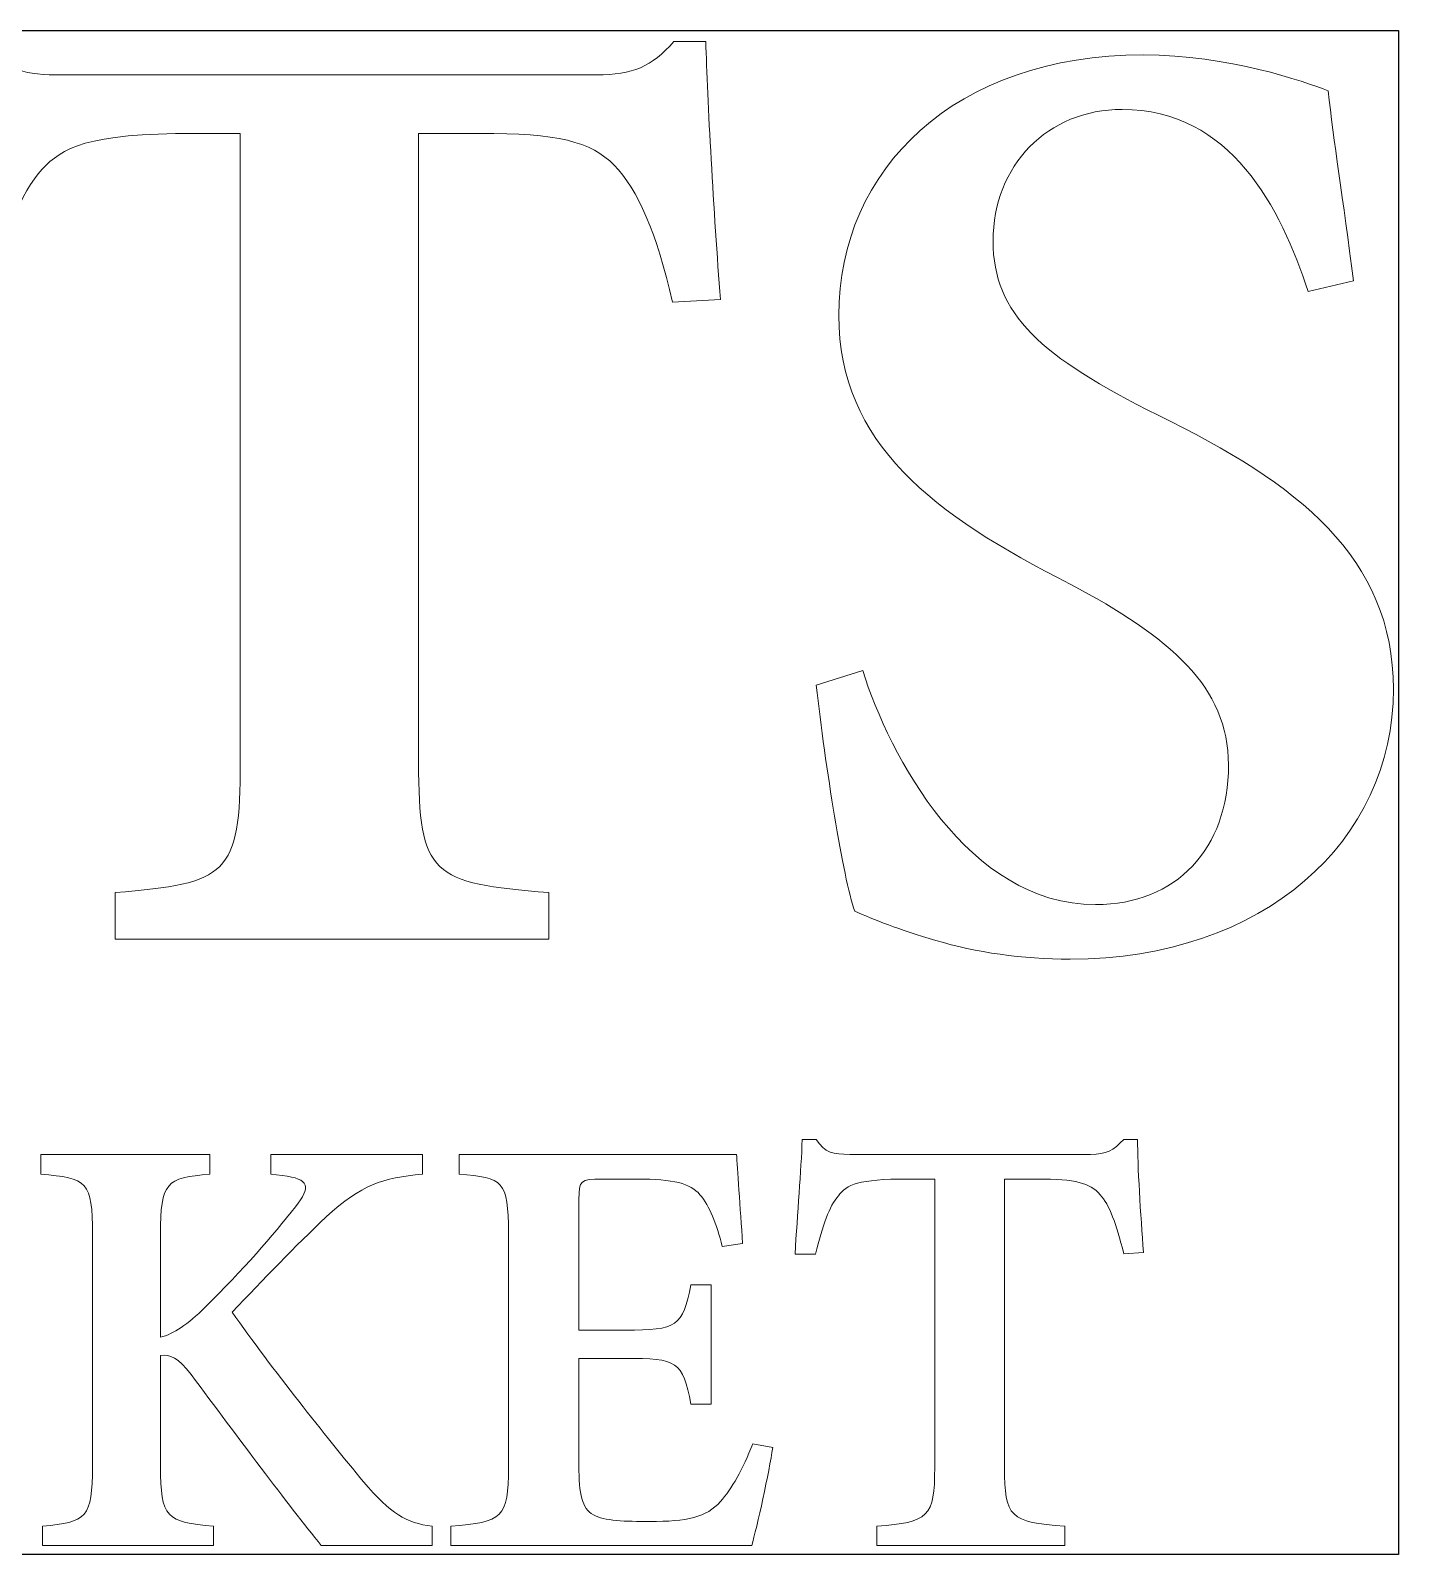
# Paper-space layout '0010 - T1.0 TITLE SHEET - 0000' of a CAD drawing. Header units: inches. Extents: x 1.9 to 53.4, y 0.4 to 29.1.
# Drawn here: x 24.2 to 27.333, y 24.274 to 27.764 of the extents above; entities that cross this region are included whole.
import ezdxf

# ---------------------------------------------------------------- set-up
doc = ezdxf.new("R2010")
doc.units = ezdxf.units.IN
doc.header["$LTSCALE"] = 48
doc.header["$MEASUREMENT"] = 0
doc.linetypes.add('HIDDEN2', pattern=[0.1875, 0.125, -0.0625])
doc.layers.get('0').update_dxf_attribs({"linetype": 'CONTINUOUS'})
doc.layers.get('Defpoints').update_dxf_attribs({"linetype": 'CONTINUOUS'})
doc.layers.add('A-ANNO-NOTE', color=3, linetype='CONTINUOUS')

# ---------------------------------------------------------------- blocks, each defined once
blk = doc.blocks.new('SPROUTS FARMERS MARKET LOGO')
at = {"lineweight": 0}
for points, knots in [([(4.4868, 2.9813), (4.4502, 3.1396), (4.4076, 3.2401), (4.3528, 3.295), (4.301, 3.3498), (4.2218, 3.3681), (4.0452, 3.3681), (4.0452, 3.3681), (3.9051, 3.3681), (3.9051, 3.3681), (3.9051, 3.3681), (3.9051, 1.9274), (3.9051, 1.9274), (3.9051, 1.6686), (3.9355, 1.6503), (4.2035, 1.629), (4.2035, 1.629), (4.2035, 1.5224), (4.2035, 1.5224), (4.2035, 1.5224), (3.2106, 1.5224), (3.2106, 1.5224), (3.2106, 1.5224), (3.2106, 1.629), (3.2106, 1.629), (3.4665, 1.6503), (3.4969, 1.6686), (3.4969, 1.9274), (3.4969, 1.9274), (3.4969, 3.3681), (3.4969, 3.3681), (3.4969, 3.3681), (3.3934, 3.3681), (3.3934, 3.3681), (3.1436, 3.3681), (3.0888, 3.3346), (3.0431, 3.2858), (2.9944, 3.2341), (2.9548, 3.1305), (2.9152, 2.9782), (2.9152, 2.9782), (2.8056, 2.9782), (2.8056, 2.9782), (2.8177, 3.2006), (2.836, 3.4229), (2.8421, 3.5782), (2.8421, 3.5782), (2.9152, 3.5782), (2.9152, 3.5782), (2.9639, 3.5082), (3.0035, 3.5021), (3.0888, 3.5021), (3.0888, 3.5021), (4.3132, 3.5021), (4.3132, 3.5021), (4.3954, 3.5021), (4.4381, 3.5204), (4.4898, 3.5782), (4.4898, 3.5782), (4.5629, 3.5782), (4.5629, 3.5782), (4.566, 3.4503), (4.5812, 3.1823), (4.5964, 2.9873), (4.5964, 2.9873), (4.4868, 2.9813), (4.4868, 2.9813)], [0, 0, 0, 0, 1, 1, 1, 2, 2, 2, 3, 3, 3, 4, 4, 4, 5, 5, 5, 6, 6, 6, 7, 7, 7, 8, 8, 8, 9, 9, 9, 10, 10, 10, 11, 11, 11, 12, 12, 12, 13, 13, 13, 14, 14, 14, 15, 15, 15, 16, 16, 16, 17, 17, 17, 18, 18, 18, 19, 19, 19, 20, 20, 20, 21, 21, 21, 22, 22, 22, 22]), ([(5.9426, 3.0056), (5.8786, 3.1975), (5.7659, 3.4229), (5.5162, 3.4229), (5.3456, 3.4229), (5.2207, 3.295), (5.2207, 3.1214), (5.2207, 2.9538), (5.3304, 2.8564), (5.5984, 2.7224), (5.9182, 2.567), (6.1375, 2.3965), (6.1375, 2.095), (6.1375, 1.7477), (5.842, 1.4767), (5.3974, 1.4767), (5.2877, 1.4767), (5.1811, 1.4919), (5.0897, 1.5193), (5.0045, 1.5437), (4.9466, 1.568), (4.904, 1.5863), (4.8766, 1.6625), (4.837, 1.9183), (4.8156, 2.1041), (4.8156, 2.1041), (4.9222, 2.1376), (4.9222, 2.1376), (4.9832, 1.9427), (5.1629, 1.6015), (5.4552, 1.6015), (5.641, 1.6015), (5.7598, 1.7295), (5.7598, 1.9213), (5.7598, 2.101), (5.6258, 2.2137), (5.3974, 2.3356), (5.0837, 2.4939), (4.8674, 2.6584), (4.8674, 2.9508), (4.8674, 3.2858), (5.1324, 3.5478), (5.5649, 3.5478), (5.7598, 3.5478), (5.9334, 3.4869), (5.9882, 3.4655), (6.0004, 3.3528), (6.0217, 3.2188), (6.0461, 3.03), (6.0461, 3.03), (5.9426, 3.0056), (5.9426, 3.0056)], [0, 0, 0, 0, 1, 1, 1, 2, 2, 2, 3, 3, 3, 4, 4, 4, 5, 5, 5, 6, 6, 6, 7, 7, 7, 8, 8, 8, 9, 9, 9, 10, 10, 10, 11, 11, 11, 12, 12, 12, 13, 13, 13, 14, 14, 14, 15, 15, 15, 16, 16, 16, 17, 17, 17, 17]), ([(5.5198, 0.8019), (5.5033, 0.8708), (5.4868, 0.9136), (5.4661, 0.937), (5.4413, 0.9646), (5.4109, 0.9728), (5.3213, 0.9728), (5.3213, 0.9728), (5.2469, 0.9728), (5.2469, 0.9728), (5.2469, 0.9728), (5.2469, 0.3125), (5.2469, 0.3125), (5.2469, 0.1981), (5.2593, 0.1871), (5.3848, 0.1774), (5.3848, 0.1774), (5.3848, 0.1333), (5.3848, 0.1333), (5.3848, 0.1333), (4.9546, 0.1333), (4.9546, 0.1333), (4.9546, 0.1333), (4.9546, 0.1774), (4.9546, 0.1774), (5.0732, 0.1871), (5.087, 0.1981), (5.087, 0.3125), (5.087, 0.3125), (5.087, 0.9728), (5.087, 0.9728), (5.087, 0.9728), (5.0249, 0.9728), (5.0249, 0.9728), (4.9119, 0.9728), (4.8857, 0.9604), (4.8664, 0.9342), (4.8457, 0.9108), (4.8306, 0.8667), (4.814, 0.8005), (4.814, 0.8005), (4.7672, 0.8005), (4.7672, 0.8005), (4.7727, 0.8943), (4.7809, 0.9921), (4.7837, 1.0638), (4.7837, 1.0638), (4.8154, 1.0638), (4.8154, 1.0638), (4.8361, 1.0321), (4.854, 1.0294), (4.8926, 1.0294), (4.8926, 1.0294), (5.444, 1.0294), (5.444, 1.0294), (5.4799, 1.0294), (5.4964, 1.0376), (5.5198, 1.0638), (5.5198, 1.0638), (5.5515, 1.0638), (5.5515, 1.0638), (5.5515, 1.0046), (5.5584, 0.8901), (5.5653, 0.8047), (5.5653, 0.8047), (5.5198, 0.8019), (5.5198, 0.8019)], [0, 0, 0, 0, 1, 1, 1, 2, 2, 2, 3, 3, 3, 4, 4, 4, 5, 5, 5, 6, 6, 6, 7, 7, 7, 8, 8, 8, 9, 9, 9, 10, 10, 10, 11, 11, 11, 12, 12, 12, 13, 13, 13, 14, 14, 14, 15, 15, 15, 16, 16, 16, 17, 17, 17, 18, 18, 18, 19, 19, 19, 20, 20, 20, 21, 21, 21, 22, 22, 22, 22]), ([(3.6822, 0.1333), (3.605, 0.2284), (3.492, 0.3801), (3.3845, 0.5248), (3.3541, 0.5648), (3.3362, 0.5717), (3.3141, 0.5689), (3.3141, 0.5689), (3.3141, 0.3153), (3.3141, 0.3153), (3.3141, 0.1967), (3.3279, 0.1871), (3.4355, 0.1774), (3.4355, 0.1774), (3.4355, 0.1333), (3.4355, 0.1333), (3.4355, 0.1333), (3.044, 0.1333), (3.044, 0.1333), (3.044, 0.1333), (3.044, 0.1774), (3.044, 0.1774), (3.1446, 0.1871), (3.1584, 0.1967), (3.1584, 0.3153), (3.1584, 0.3153), (3.1584, 0.846), (3.1584, 0.846), (3.1584, 0.9673), (3.146, 0.9756), (3.0398, 0.9839), (3.0398, 0.9839), (3.0398, 1.0294), (3.0398, 1.0294), (3.0398, 1.0294), (3.4272, 1.0294), (3.4272, 1.0294), (3.4272, 1.0294), (3.4272, 0.9839), (3.4272, 0.9839), (3.3266, 0.9756), (3.3141, 0.966), (3.3141, 0.846), (3.3141, 0.846), (3.3141, 0.6103), (3.3141, 0.6103), (3.3445, 0.6186), (3.3762, 0.6392), (3.4162, 0.6792), (3.503, 0.7647), (3.5719, 0.8433), (3.6229, 0.9094), (3.6588, 0.9549), (3.6574, 0.9728), (3.5926, 0.9811), (3.5926, 0.9811), (3.5664, 0.9839), (3.5664, 0.9839), (3.5664, 0.9839), (3.5664, 1.0294), (3.5664, 1.0294), (3.5664, 1.0294), (3.9138, 1.0294), (3.9138, 1.0294), (3.9138, 1.0294), (3.9138, 0.9839), (3.9138, 0.9839), (3.8228, 0.9756), (3.7746, 0.9604), (3.6933, 0.886), (3.6229, 0.8198), (3.5499, 0.7426), (3.4782, 0.6682), (3.5706, 0.5358), (3.6919, 0.3856), (3.7787, 0.2794), (3.8421, 0.205), (3.8766, 0.1857), (3.9359, 0.1774), (3.9359, 0.1774), (3.9359, 0.1333), (3.9359, 0.1333), (3.9359, 0.1333), (3.6822, 0.1333), (3.6822, 0.1333)], [0, 0, 0, 0, 1, 1, 1, 2, 2, 2, 3, 3, 3, 4, 4, 4, 5, 5, 5, 6, 6, 6, 7, 7, 7, 8, 8, 8, 9, 9, 9, 10, 10, 10, 11, 11, 11, 12, 12, 12, 13, 13, 13, 14, 14, 14, 15, 15, 15, 16, 16, 16, 17, 17, 17, 18, 18, 18, 19, 19, 19, 20, 20, 20, 21, 21, 21, 22, 22, 22, 23, 23, 23, 24, 24, 24, 25, 25, 25, 26, 26, 26, 27, 27, 27, 28, 28, 28, 28]), ([(4.7161, 0.358), (4.7079, 0.3029), (4.6803, 0.1747), (4.6679, 0.1333), (4.6679, 0.1333), (3.9786, 0.1333), (3.9786, 0.1333), (3.9786, 0.1333), (3.9786, 0.1774), (3.9786, 0.1774), (4.0985, 0.1871), (4.1109, 0.1967), (4.1109, 0.3125), (4.1109, 0.3125), (4.1109, 0.8488), (4.1109, 0.8488), (4.1109, 0.9701), (4.0985, 0.9756), (3.9979, 0.9839), (3.9979, 0.9839), (3.9979, 1.0294), (3.9979, 1.0294), (3.9979, 1.0294), (4.6334, 1.0294), (4.6334, 1.0294), (4.6348, 1.0018), (4.6417, 0.9053), (4.6472, 0.8254), (4.6472, 0.8254), (4.6003, 0.8184), (4.6003, 0.8184), (4.5879, 0.8708), (4.5714, 0.9108), (4.5493, 0.937), (4.5273, 0.9632), (4.4901, 0.9728), (4.4046, 0.9728), (4.4046, 0.9728), (4.3246, 0.9728), (4.3246, 0.9728), (4.2764, 0.9728), (4.2722, 0.9701), (4.2722, 0.926), (4.2722, 0.926), (4.2722, 0.6268), (4.2722, 0.6268), (4.2722, 0.6268), (4.3784, 0.6268), (4.3784, 0.6268), (4.4969, 0.6268), (4.5107, 0.6351), (4.5286, 0.7302), (4.5286, 0.7302), (4.5755, 0.7302), (4.5755, 0.7302), (4.5755, 0.7302), (4.5755, 0.4573), (4.5755, 0.4573), (4.5755, 0.4573), (4.5286, 0.4573), (4.5286, 0.4573), (4.5107, 0.5565), (4.4969, 0.562), (4.3784, 0.562), (4.3784, 0.562), (4.2722, 0.562), (4.2722, 0.562), (4.2722, 0.562), (4.2722, 0.3167), (4.2722, 0.3167), (4.2722, 0.2505), (4.2791, 0.2188), (4.3053, 0.2036), (4.3301, 0.1898), (4.3784, 0.1884), (4.4349, 0.1884), (4.519, 0.1884), (4.5645, 0.1981), (4.5962, 0.2339), (4.6224, 0.2629), (4.6472, 0.3084), (4.6706, 0.3663), (4.6706, 0.3663), (4.7161, 0.358), (4.7161, 0.358)], [0, 0, 0, 0, 1, 1, 1, 2, 2, 2, 3, 3, 3, 4, 4, 4, 5, 5, 5, 6, 6, 6, 7, 7, 7, 8, 8, 8, 9, 9, 9, 10, 10, 10, 11, 11, 11, 12, 12, 12, 13, 13, 13, 14, 14, 14, 15, 15, 15, 16, 16, 16, 17, 17, 17, 18, 18, 18, 19, 19, 19, 20, 20, 20, 21, 21, 21, 22, 22, 22, 23, 23, 23, 24, 24, 24, 25, 25, 25, 26, 26, 26, 27, 27, 27, 28, 28, 28, 28])]:
    blk.add_open_spline(points, degree=3, knots=knots, dxfattribs=at)
at = {"layer": 'Defpoints', "linetype": 'HIDDEN2'}
blk.add_lwpolyline([(-7.0167, 0.1128), (-7.0167, 3.6037), (6.1491, 3.6037), (6.1491, 0.1128)], close=True, dxfattribs=at)

psp = doc.layouts.new('0010 - T1.0 TITLE SHEET - 0000')

# ---------------------------------------------------------------- block references
at = {"layer": 'A-ANNO-NOTE'}
psp.add_blockref('SPROUTS FARMERS MARKET LOGO', (21.1838, 24.1607), dxfattribs=at)

doc.saveas('drawing.dxf')
